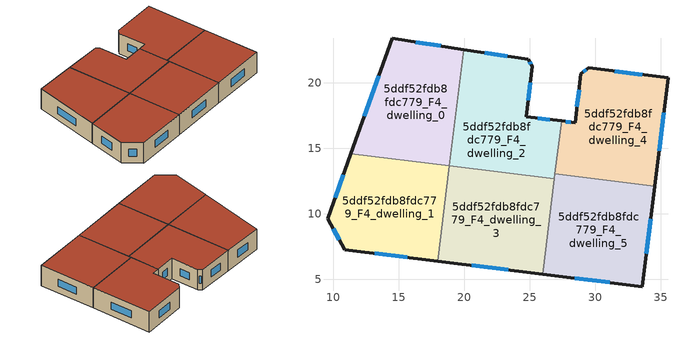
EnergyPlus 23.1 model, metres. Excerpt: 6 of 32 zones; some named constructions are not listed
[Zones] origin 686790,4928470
5ddf52fdb8fdc779_F4_dwelling_0
 floor to 5ddf52fdb8fdc779_F3_dwelling_0 (EU_floor_Construction): 19.95,22.53 18.85,13.64 11.33,14.58 14.5,23.38 z12
 wall outside (EU_wall_Construction): 19.95,22.53 14.5,23.38 11.33,14.58 z12:15
 wall to 5ddf52fdb8fdc779_F4_dwelling_1 (EU_wall_Construction): 11.33,14.58 18.85,13.64 z12:15
 wall to 5ddf52fdb8fdc779_F4_dwelling_2 (EU_wall_Construction): 18.86,13.67 19.95,22.53 z12:15
 wall to 5ddf52fdb8fdc779_F4_dwelling_3 (EU_wall_Construction): 18.85,13.64 18.86,13.67 z12:15
 window (EU_Window_Construction): 13.47,20.51 12.36,17.44 / 18.18,22.81 16.27,23.1 z12.98:14.02
 roof outside (EU_roof_Construction): 18.85,13.64 19.95,22.53 14.5,23.38 11.33,14.58 z15
5ddf52fdb8fdc779_F4_dwelling_1
 floor to 5ddf52fdb8fdc779_F3_dwelling_1 (EU_floor_Construction): 18.85,13.64 17.95,6.38 10.86,7.26 9.55,9.61 11.33,14.58 z12
 wall outside (EU_wall_Construction): 11.33,14.58 9.55,9.61 10.86,7.26 17.95,6.38 z12:15
 wall to 5ddf52fdb8fdc779_F4_dwelling_3 (EU_wall_Construction): 17.95,6.38 18.85,13.64 z12:15
 window (EU_Window_Construction): 13.17,6.97 15.65,6.66 / 9.97,8.84 10.43,8.02 / 10.75,12.96 10.13,11.22 z12.98:14.02
 roof outside (EU_roof_Construction): 17.95,6.38 18.85,13.64 11.33,14.58 9.55,9.61 10.86,7.26 z15
5ddf52fdb8fdc779_F4_dwelling_2
 floor to 5ddf52fdb8fdc779_F3_dwelling_2 (EU_floor_Construction): 25.17,21.25 24.71,17.41 27.41,17.08 26.86,12.68 18.86,13.67 19.95,22.53 24.88,21.78 z12
 wall outside (EU_wall_Construction): 27.41,17.08 24.71,17.41 25.17,21.25 24.88,21.78 19.95,22.53 z12:15
 wall to 5ddf52fdb8fdc779_F4_dwelling_3 (EU_wall_Construction): 18.86,13.67 26.86,12.68 z12:15
 wall to 5ddf52fdb8fdc779_F4_dwelling_4 (EU_wall_Construction): 26.91,13.06 27.41,17.08 z12:15
 wall to 5ddf52fdb8fdc779_F4_dwelling_5 (EU_wall_Construction): 26.86,12.68 26.91,13.06 z12:15
 window (EU_Window_Construction): 23.28,22.02 21.55,22.29 / 25.07,21.42 24.97,21.61 / 24.86,18.66 25.02,20 / 26.53,17.19 25.59,17.3 z12.98:14.02
 roof outside (EU_roof_Construction): 26.86,12.68 27.41,17.08 24.71,17.41 25.17,21.25 24.88,21.78 19.95,22.53 18.86,13.67 z15
5ddf52fdb8fdc779_F4_dwelling_3
 floor to 5ddf52fdb8fdc779_F3_dwelling_3 (EU_floor_Construction): 26.86,12.68 25.96,5.39 17.95,6.38 18.86,13.67 z12
 wall outside (EU_wall_Construction): 17.95,6.38 25.96,5.39 z12:15
 wall to 5ddf52fdb8fdc779_F4_dwelling_5 (EU_wall_Construction): 25.96,5.39 26.86,12.68 z12:15
 window (EU_Window_Construction): 20.56,6.06 23.36,5.71 z12.98:14.02
 roof outside (EU_roof_Construction): 25.96,5.39 26.86,12.68 18.86,13.67 17.95,6.38 z15
5ddf52fdb8fdc779_F4_dwelling_4
 floor to 5ddf52fdb8fdc779_F3_dwelling_4 (EU_floor_Construction): 35.54,20.38 34.52,12.12 26.91,13.06 27.41,17.08 28.45,16.96 28.89,20.67 29.49,21.13 z12
 wall outside (EU_wall_Construction): 34.52,12.12 35.54,20.38 29.49,21.13 28.89,20.67 28.45,16.96 27.41,17.08 z12:15
 wall to 5ddf52fdb8fdc779_F4_dwelling_5 (EU_wall_Construction): 26.91,13.06 34.52,12.12 z12:15
 window (EU_Window_Construction): 34.85,14.8 35.21,17.69 / 28.11,17 27.75,17.04 / 28.74,19.47 28.59,18.16 / 29.29,20.99 29.08,20.82 / 33.57,20.62 31.45,20.89 z12.98:14.02
 roof outside (EU_roof_Construction): 34.52,12.12 35.54,20.38 29.49,21.13 28.89,20.67 28.45,16.96 27.41,17.08 26.91,13.06 z15
5ddf52fdb8fdc779_F4_dwelling_5
 floor to 5ddf52fdb8fdc779_F3_dwelling_5 (EU_floor_Construction): 34.52,12.12 33.58,4.45 25.96,5.39 26.91,13.06 z12
 wall outside (EU_wall_Construction): 25.96,5.39 33.58,4.45 34.52,12.12 z12:15
 window (EU_Window_Construction): 33.88,6.94 34.21,9.62 / 28.44,5.08 31.1,4.75 z12.98:14.02
 roof outside (EU_roof_Construction): 33.58,4.45 34.52,12.12 26.91,13.06 25.96,5.39 z15
[SCHEDULE:CONSTANT]
Name | Hourly Value
EU_AlwaysOn | 1
EU_CoolingOff | 0
[SCHEDULE:FILE] Column Number=1; Rows to Skip at Top=0; Number of Hours of Data=8760; Column Separator=Comma; Interpolate to Timestep=No; Minutes per Item=60; Adjust Schedule for Daylight Savings=Yes
Name | File
EU_Step8_GainSchedule_5ddf52fdb8fdc779_F3_dwelling_4_f000 | ../../schedules/5ddf52fdb8fdc779/5ddf52fdb8fdc779_F3_dwelling_4_f000_gain.csv
EU_Step8_GainSchedule_5ddf52fdb8fdc779_F3_dwelling_5_f000 | ../../schedules/5ddf52fdb8fdc779/5ddf52fdb8fdc779_F3_dwelling_5_f000_gain.csv
EU_Step8_GainSchedule_5ddf52fdb8fdc779_F4_dwelling_0_f000 | ../../schedules/5ddf52fdb8fdc779/5ddf52fdb8fdc779_F4_dwelling_0_f000_gain.csv
EU_Step8_GainSchedule_5ddf52fdb8fdc779_F4_dwelling_1_f000 | ../../schedules/5ddf52fdb8fdc779/5ddf52fdb8fdc779_F4_dwelling_1_f000_gain.csv
EU_Step8_GainSchedule_5ddf52fdb8fdc779_F4_dwelling_2_f000 | ../../schedules/5ddf52fdb8fdc779/5ddf52fdb8fdc779_F4_dwelling_2_f000_gain.csv
EU_Step8_GainSchedule_5ddf52fdb8fdc779_F4_dwelling_3_f000 | ../../schedules/5ddf52fdb8fdc779/5ddf52fdb8fdc779_F4_dwelling_3_f000_gain.csv
EU_Step8_GainSchedule_5ddf52fdb8fdc779_F4_dwelling_4_f000 | ../../schedules/5ddf52fdb8fdc779/5ddf52fdb8fdc779_F4_dwelling_4_f000_gain.csv
EU_Step8_GainSchedule_5ddf52fdb8fdc779_F4_dwelling_5_f000 | ../../schedules/5ddf52fdb8fdc779/5ddf52fdb8fdc779_F4_dwelling_5_f000_gain.csv
